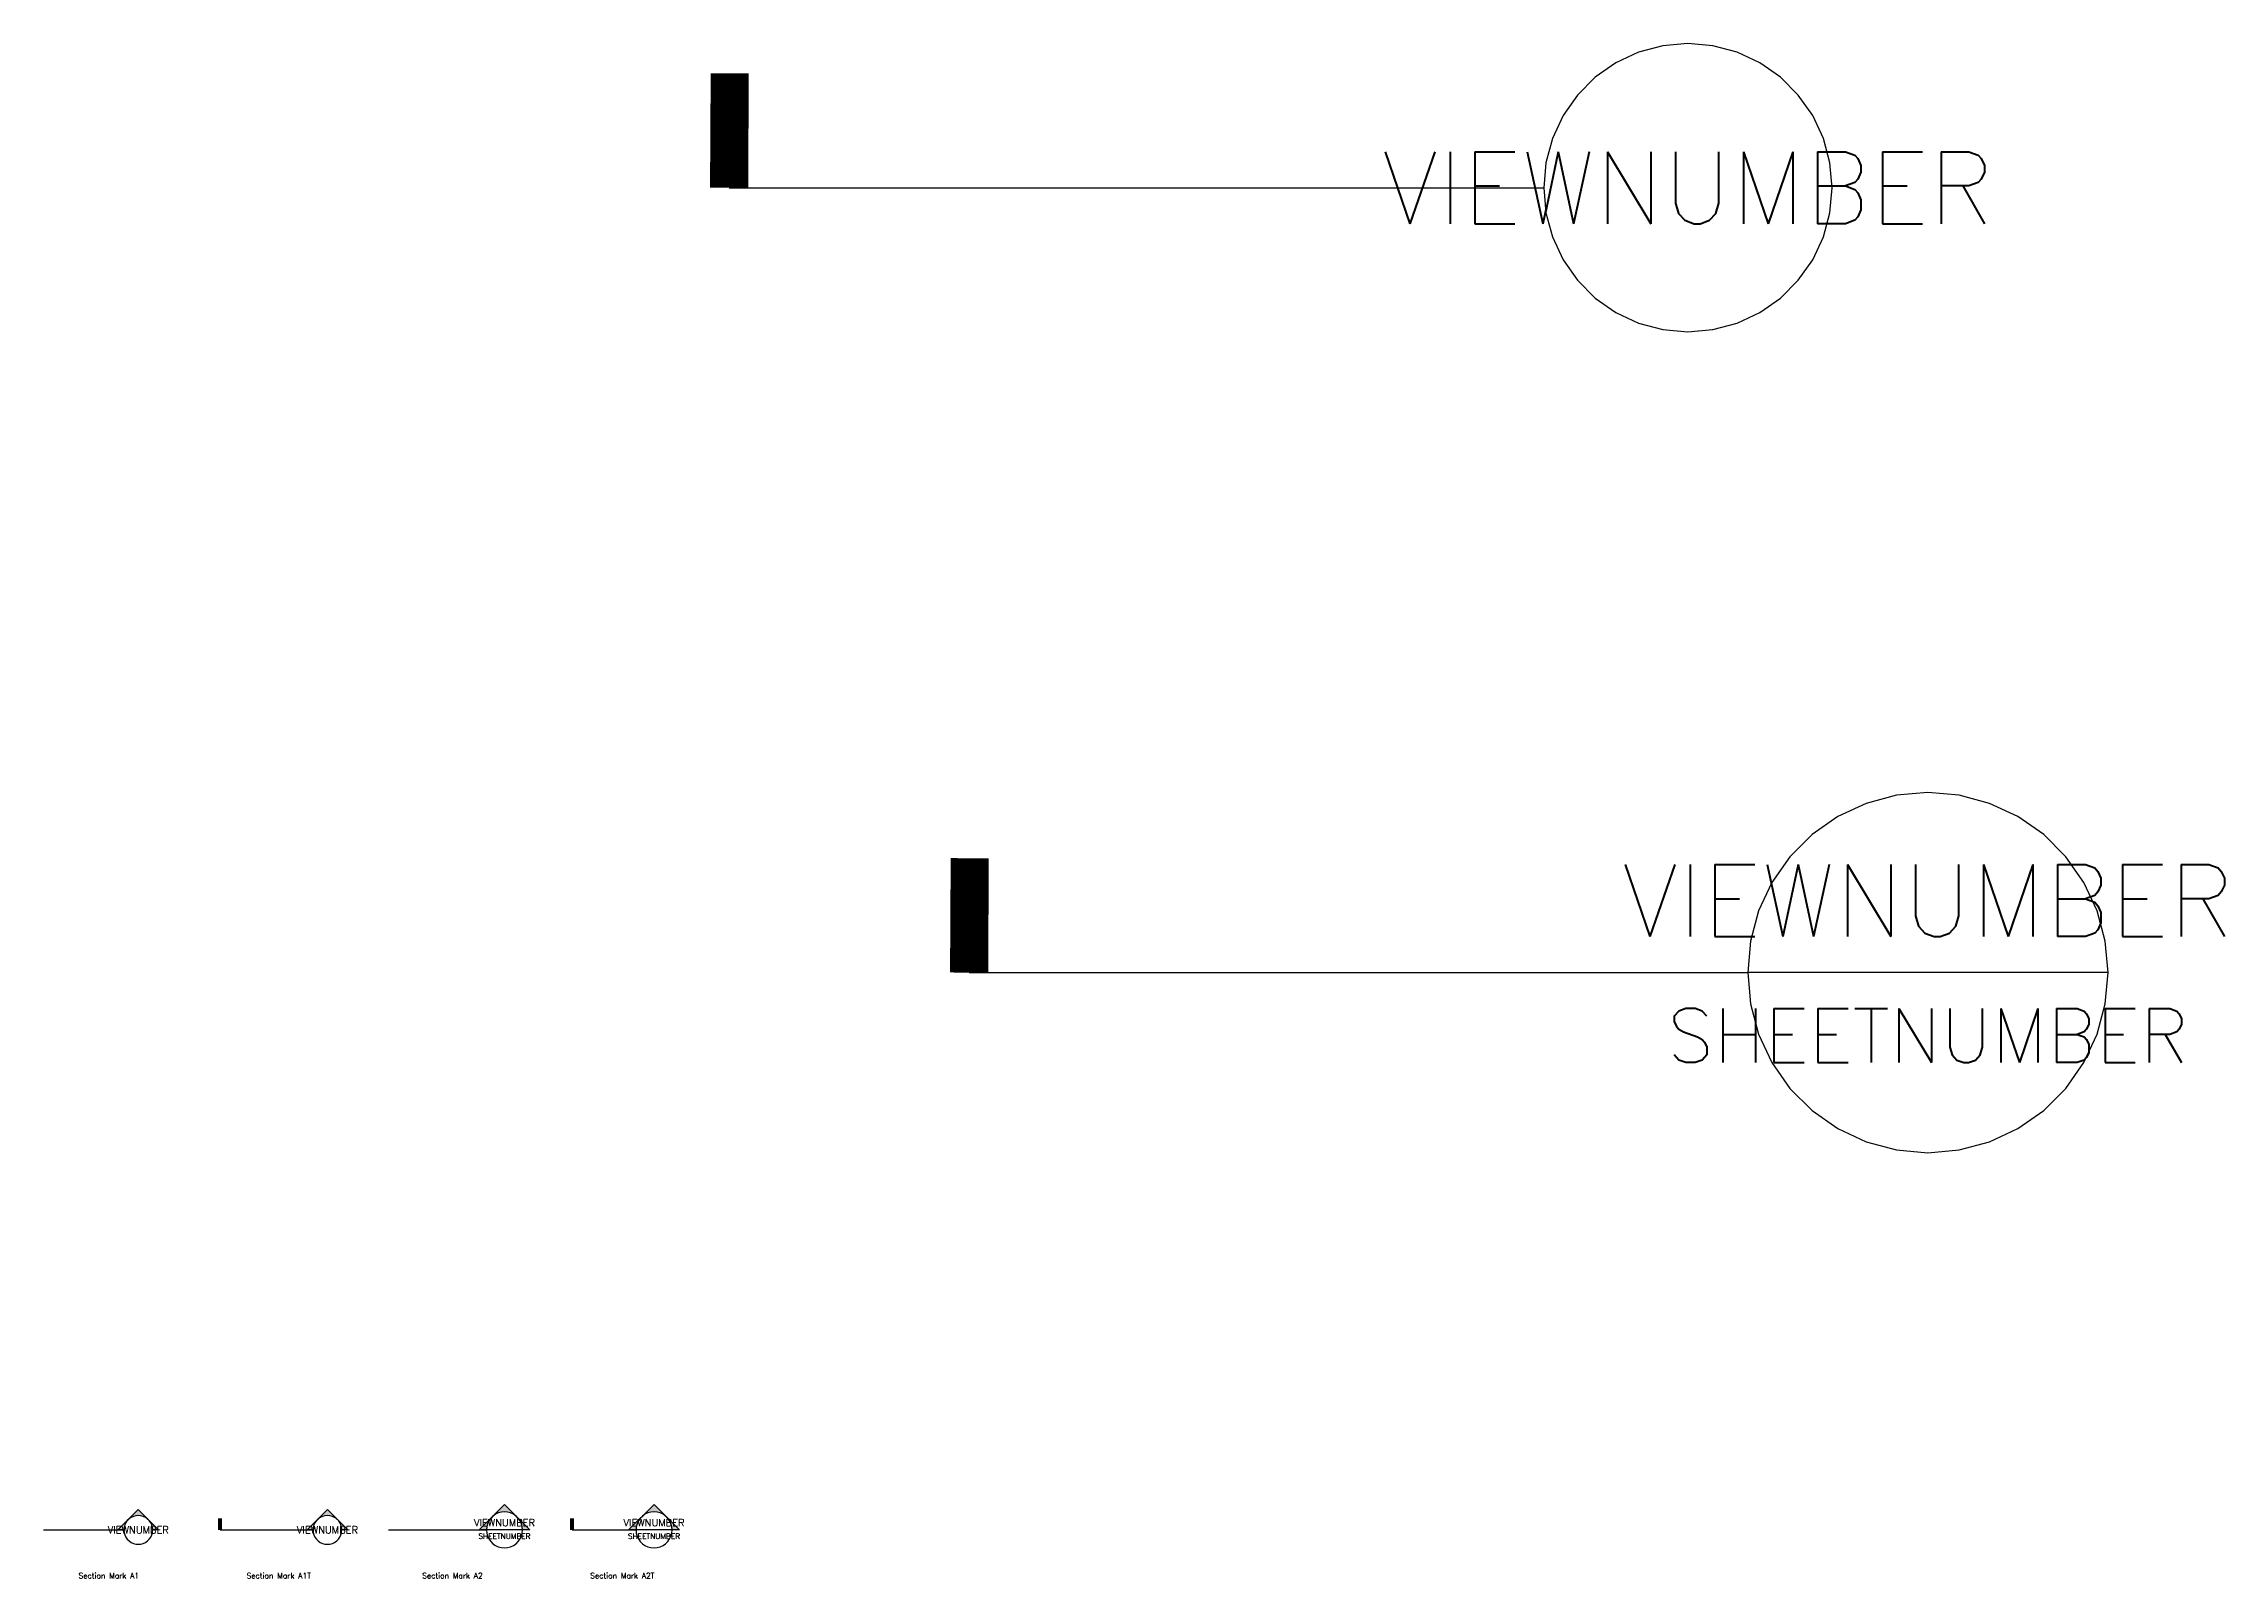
# Model space of a CAD drawing. Header units: millimetres. Extents: x -1452 to 198559, y -2095 to 85627.
# Drawn here: x 189480 to 198559, y 11320 to 17711 of the extents above; entities that cross this region are included whole.
import ezdxf
from ezdxf.enums import TextEntityAlignment as Align

# ---------------------------------------------------------------- set-up
doc = ezdxf.new("R2010")
doc.units = ezdxf.units.MM
doc.header["$LTSCALE"] = 0.5
doc.set_wipeout_variables(frame=1)
doc.layers.add('A060A', color=191, linetype='Continuous', lineweight=25)
doc.layers.add('Aec-Detail-Marks', color=150, linetype='Continuous', lineweight=18)
doc.styles.add('Arch-Dim', font='romans.shx', dxfattribs={"width": 0.75})
doc.styles.add('RomanS', font='romans.shx')

# ---------------------------------------------------------------- blocks, each defined once
blk = doc.blocks.new('*U25')
at = {"layer": 'A060A'}
blk.add_lwpolyline([(0, 0, 1.5875, 1.5875, 0), (0, 4.7625, 0, 0, 0)], format="xyseb", dxfattribs=at)
blk = doc.blocks.new('*U26')
at = {"layer": 'A060A'}
blk.add_lwpolyline([(0, 0, 1.5875, 1.5875, 0), (0, 4.7625, 0, 0, 0)], format="xyseb", dxfattribs=at)
blk = doc.blocks.new('Anno_Section_A1_large_wo')
at = {"color": 0}
blk.add_wipeout([(2.67, 0), (2.63, 0.46), (2.51, 0.91), (2.31, 1.33), (2.04, 1.71), (1.71, 2.04), (1.33, 2.31), (0.91, 2.51), (0.46, 2.63), (0, 2.67), (-0.46, 2.63), (-0.91, 2.51), (-1.33, 2.31), (-1.71, 2.04), (-2.04, 1.71), (-2.31, 1.33), (-2.51, 0.91), (-2.63, 0.46), (-2.67, 0), (-2.63, -0.46), (-2.51, -0.91), (-2.31, -1.33), (-2.04, -1.71), (-1.71, -2.04), (-1.33, -2.31), (-0.91, -2.51), (-0.46, -2.63), (0, -2.67), (0.46, -2.63), (0.91, -2.51), (1.33, -2.31), (1.71, -2.04), (2.04, -1.71), (2.31, -1.33), (2.51, -0.91), (2.63, -0.46)], dxfattribs=at)
blk.add_lwpolyline([(2.67, 0), (2.63, 0.46), (2.51, 0.91), (2.31, 1.33), (2.04, 1.71), (1.71, 2.04), (1.33, 2.31), (0.91, 2.51), (0.46, 2.63), (0, 2.67), (-0.46, 2.63), (-0.91, 2.51), (-1.33, 2.31), (-1.71, 2.04), (-2.04, 1.71), (-2.31, 1.33), (-2.51, 0.91), (-2.63, 0.46), (-2.67, 0), (-2.63, -0.46), (-2.51, -0.91), (-2.31, -1.33), (-2.04, -1.71), (-1.71, -2.04), (-1.33, -2.31), (-0.91, -2.51), (-0.46, -2.63), (0, -2.67), (0.46, -2.63), (0.91, -2.51), (1.33, -2.31), (1.71, -2.04), (2.04, -1.71), (2.31, -1.33), (2.51, -0.91), (2.63, -0.46)], close=True, dxfattribs=at)
at = {"color": 0, "linetype": 'ByBlock', "lineweight": -2, "style": 'RomanS'}
blk.add_attdef('NUMBER', text='', height=1.33, dxfattribs=at).set_placement((0, 0), align=Align.MIDDLE)
blk = doc.blocks.new('Anno_Arrow_A1_large')
at = {"linetype": 'ByBlock', "lineweight": -2}
h = blk.add_hatch(color=0, dxfattribs=at)
h.paths.add_polyline_path([(-1.89, 1.89), (-3.77, 0), (-2.67, 0, -0.198912)])
h.paths.add_polyline_path([(0, 3.77), (-1.89, 1.89, -0.414214), (1.89, 1.89)])
h.paths.add_polyline_path([(2.53, 1.24), (2.39, 1.17, -0.114349), (2.67, 0), (3.77, 0)])
h.paths.add_polyline_path([(1.89, 1.89, -0.082683), (2.39, 1.17), (2.53, 1.24)])
at = {"color": 0, "linetype": 'ByBlock', "lineweight": -2}
blk.add_lwpolyline([(-2.67, 0), (-3.77, 0), (0, 3.77), (3.77, 0), (2.67, 0)], dxfattribs=at)
blk = doc.blocks.new('*U103')
at = {"layer": 'A060A'}
blk.add_lwpolyline([(0, 0, 1.5875, 1.5875, 0), (0, 4.7625, 0, 0, 0)], format="xyseb", dxfattribs=at)
blk = doc.blocks.new('Anno_Section_A2_large_wo')
blk.add_wipeout([(3.33, 0), (3.28, 0.58), (3.13, 1.14), (2.89, 1.67), (2.55, 2.14), (2.14, 2.55), (1.67, 2.89), (1.14, 3.13), (0.58, 3.28), (0, 3.33), (-0.58, 3.28), (-1.14, 3.13), (-1.67, 2.89), (-2.14, 2.55), (-2.55, 2.14), (-2.89, 1.67), (-3.13, 1.14), (-3.28, 0.58), (-3.33, 0), (-3.28, -0.58), (-3.13, -1.14), (-2.89, -1.67), (-2.55, -2.14), (-2.14, -2.55), (-1.67, -2.89), (-1.14, -3.13), (-0.58, -3.28), (0, -3.33), (0.58, -3.28), (1.14, -3.13), (1.67, -2.89), (2.14, -2.55), (2.55, -2.14), (2.89, -1.67), (3.13, -1.14), (3.28, -0.58)])
at = {"color": 0, "linetype": 'ByBlock', "lineweight": -2}
blk.add_line((3.33, 0), (-3.33, 0), dxfattribs=at)
blk.add_lwpolyline([(3.33, 0), (3.28, 0.58), (3.13, 1.14), (2.89, 1.67), (2.55, 2.14), (2.14, 2.55), (1.67, 2.89), (1.14, 3.13), (0.58, 3.28), (0, 3.33), (-0.58, 3.28), (-1.14, 3.13), (-1.67, 2.89), (-2.14, 2.55), (-2.55, 2.14), (-2.89, 1.67), (-3.13, 1.14), (-3.28, 0.58), (-3.33, 0), (-3.28, -0.58), (-3.13, -1.14), (-2.89, -1.67), (-2.55, -2.14), (-2.14, -2.55), (-1.67, -2.89), (-1.14, -3.13), (-0.58, -3.28), (0, -3.33), (0.58, -3.28), (1.14, -3.13), (1.67, -2.89), (2.14, -2.55), (2.55, -2.14), (2.89, -1.67), (3.13, -1.14), (3.28, -0.58)], close=True)
at = {"color": 0, "linetype": 'ByBlock', "lineweight": -2, "style": 'RomanS'}
blk.add_attdef('NUMBER', text='', height=1.33, dxfattribs=at).set_placement((0, 0.67), align=Align.CENTER)
blk.add_attdef('SHEET', text='', height=1, dxfattribs=at).set_placement((0, -0.67), align=Align.TOP_CENTER)
blk = doc.blocks.new('Anno_Arrow_A2_large')
at = {"linetype": 'ByBlock', "lineweight": -2}
h = blk.add_hatch(color=0, dxfattribs=at)
h.paths.add_polyline_path([(-2.36, 2.36), (-4.71, 0), (-3.33, 0, -0.198912)])
h.paths.add_polyline_path([(0, 4.71), (-2.36, 2.36, -0.414214), (2.36, 2.36)])
h.paths.add_polyline_path([(3.16, 1.55), (2.99, 1.47, -0.114349), (3.33, 0), (4.71, 0)])
h.paths.add_polyline_path([(2.36, 2.36, -0.082683), (2.99, 1.47), (3.16, 1.55)])
at = {"color": 0, "linetype": 'ByBlock', "lineweight": -2}
blk.add_lwpolyline([(-3.33, 0), (-4.71, 0), (0, 4.71), (4.71, 0), (3.33, 0)], dxfattribs=at)
blk = doc.blocks.new('*U104')
at = {"layer": 'A060A'}
blk.add_lwpolyline([(0, 0, 1.5875, 1.5875, 0), (0, 4.7625, 0, 0, 0)], format="xyseb", dxfattribs=at)
blk = doc.blocks.new('Anno_SheetSet_Detail_A2T_large_wo')
at = {"color": 0, "linetype": 'ByBlock', "lineweight": -2}
blk.add_lwpolyline([(-39.918, 0, 1.588, 1.588, 0), (-39.891, 4.762, 0, 0, 0)], format="xyseb", dxfattribs=at)
blk.add_wipeout([(7.5, 0), (7.386, 1.302), (7.048, 2.565), (6.495, 3.75), (5.745, 4.821), (4.821, 5.745), (3.75, 6.495), (2.565, 7.048), (1.302, 7.386), (0, 7.5), (-1.302, 7.386), (-2.565, 7.048), (-3.75, 6.495), (-4.821, 5.745), (-5.745, 4.821), (-6.495, 3.75), (-7.048, 2.565), (-7.386, 1.302), (-7.5, 0), (-7.386, -1.302), (-7.048, -2.565), (-6.495, -3.75), (-5.745, -4.821), (-4.821, -5.745), (-3.75, -6.495), (-2.565, -7.048), (-1.302, -7.386), (0, -7.5), (1.302, -7.386), (2.565, -7.048), (3.75, -6.495), (4.821, -5.745), (5.745, -4.821), (6.495, -3.75), (7.048, -2.565), (7.386, -1.302)], dxfattribs=at)
blk.add_line((7.5, 0), (-7.5, 0), dxfattribs=at)
blk.add_lwpolyline([(7.5, 0), (7.386, 1.302), (7.048, 2.565), (6.495, 3.75), (5.745, 4.821), (4.821, 5.745), (3.75, 6.495), (2.565, 7.048), (1.302, 7.386), (0, 7.5), (-1.302, 7.386), (-2.565, 7.048), (-3.75, 6.495), (-4.821, 5.745), (-5.745, 4.821), (-6.495, 3.75), (-7.048, 2.565), (-7.386, 1.302), (-7.5, 0), (-7.386, -1.302), (-7.048, -2.565), (-6.495, -3.75), (-5.745, -4.821), (-4.821, -5.745), (-3.75, -6.495), (-2.565, -7.048), (-1.302, -7.386), (0, -7.5), (1.302, -7.386), (2.565, -7.048), (3.75, -6.495), (4.821, -5.745), (5.745, -4.821), (6.495, -3.75), (7.048, -2.565), (7.386, -1.302)], close=True, dxfattribs=at)
at = {"layer": 'Aec-Detail-Marks', "color": 0, "linetype": 'ByBlock', "lineweight": -2}
blk.add_lwpolyline([(-39.918, 0), (-7.5, 0)], dxfattribs=at)
at = {"color": 0, "linetype": 'ByBlock', "lineweight": -2, "style": 'RomanS'}
blk.add_attdef('NUMBER', text='', height=3, dxfattribs=at).set_placement((0, 1.5), align=Align.CENTER)
blk.add_attdef('SHEET', text='', height=2.25, dxfattribs=at).set_placement((0, -1.5), align=Align.TOP_CENTER)
blk = doc.blocks.new('*U138')
at = {"color": 0, "linetype": 'ByBlock', "lineweight": -2}
blk.add_lwpolyline([(-39.918, 0, 1.588, 1.588, 0), (-39.891, 4.762, 0, 0, 0)], format="xyseb", dxfattribs=at)
blk.add_wipeout([(6, 0), (5.909, 1.042), (5.638, 2.052), (5.196, 3), (4.596, 3.857), (3.857, 4.596), (3, 5.196), (2.052, 5.638), (1.042, 5.909), (0, 6), (-1.042, 5.909), (-2.052, 5.638), (-3, 5.196), (-3.857, 4.596), (-4.596, 3.857), (-5.196, 3), (-5.638, 2.052), (-5.909, 1.042), (-6, 0), (-5.909, -1.042), (-5.638, -2.052), (-5.196, -3), (-4.596, -3.857), (-3.857, -4.596), (-3, -5.196), (-2.052, -5.638), (-1.042, -5.909), (0, -6), (1.042, -5.909), (2.052, -5.638), (3, -5.196), (3.857, -4.596), (4.596, -3.857), (5.196, -3), (5.638, -2.052), (5.909, -1.042)], dxfattribs=at)
blk.add_lwpolyline([(6, 0), (5.909, 1.042), (5.638, 2.052), (5.196, 3), (4.596, 3.857), (3.857, 4.596), (3, 5.196), (2.052, 5.638), (1.042, 5.909), (0, 6), (-1.042, 5.909), (-2.052, 5.638), (-3, 5.196), (-3.857, 4.596), (-4.596, 3.857), (-5.196, 3), (-5.638, 2.052), (-5.909, 1.042), (-6, 0), (-5.909, -1.042), (-5.638, -2.052), (-5.196, -3), (-4.596, -3.857), (-3.857, -4.596), (-3, -5.196), (-2.052, -5.638), (-1.042, -5.909), (0, -6), (1.042, -5.909), (2.052, -5.638), (3, -5.196), (3.857, -4.596), (4.596, -3.857), (5.196, -3), (5.638, -2.052), (5.909, -1.042)], close=True, dxfattribs=at)
at = {"layer": 'Aec-Detail-Marks', "color": 0, "linetype": 'ByBlock', "lineweight": -2}
blk.add_lwpolyline([(-39.918, 0), (-6, 0)], dxfattribs=at)
at = {"color": 0, "linetype": 'ByBlock', "lineweight": -2, "style": 'RomanS'}
blk.add_attdef('NUMBER', text='', height=3, dxfattribs=at).set_placement((0, 0), align=Align.MIDDLE)

msp = doc.modelspace()

# ---------------------------------------------------------------- block references
at = {"xscale": 100, "yscale": 100, "zscale": 100}
for name, p, values in [('*U138', (196326, 17111.4), {'NUMBER': 'VIEWNUMBER'}), ('Anno_SheetSet_Detail_A2T_large_wo', (197325.2, 13842.9), {'SHEET': 'SHEETNUMBER', 'NUMBER': 'VIEWNUMBER'})]:
    msp.add_blockref(name, p, dxfattribs=at).add_auto_attribs(values)
at = {"xscale": 10, "yscale": 10, "zscale": 10}
for name, p in [('*U25', (190214.8, 11522.1)), ('*U26', (191680.4, 11522.1))]:
    msp.add_blockref(name, p, dxfattribs=at)
at = {"layer": 'A060A'}
ref = msp.add_blockref('Anno_Section_A1_large_wo', (189874.5, 11522.1), dxfattribs=dict(at, xscale=22.5, yscale=22.5, zscale=22.5))
ref.add_attrib('NUMBER', 'VIEWNUMBER', dxfattribs={"layer": '0', "color": 0, "linetype": 'ByBlock', "lineweight": -2, "height": 30, "style": 'Arch-Dim'}).set_placement((189874.5, 11522.1), align=Align.MIDDLE)
at = {"layer": 'A060A', "xscale": 10, "yscale": 10, "zscale": 10}
for name, p in [('*U103', (190214.8, 11522.1)), ('*U104', (191680.4, 11522.1))]:
    msp.add_blockref(name, p, dxfattribs=at)
at = {"layer": 'A060A'}
ref = msp.add_blockref('Anno_Section_A1_large_wo', (190662, 11522.1), dxfattribs=dict(at, xscale=22.5, yscale=22.5, zscale=22.5))
ref.add_attrib('NUMBER', 'VIEWNUMBER', dxfattribs={"layer": '0', "color": 0, "linetype": 'ByBlock', "lineweight": -2, "height": 30, "style": 'Arch-Dim'}).set_placement((190662, 11522.1), align=Align.MIDDLE)
ref = msp.add_blockref('Anno_Section_A2_large_wo', (191399.1, 11522.1), dxfattribs=dict(at, xscale=22.5, yscale=22.5, zscale=22.5))
ref.add_attrib('SHEET', 'SHEETNUMBER', dxfattribs={"layer": '0', "color": 0, "linetype": 'ByBlock', "lineweight": -2, "height": 22.5, "style": 'Arch-Dim'}).set_placement((191399.1, 11507.1), align=Align.TOP_CENTER)
ref.add_attrib('NUMBER', 'VIEWNUMBER', dxfattribs={"layer": '0', "color": 0, "linetype": 'ByBlock', "lineweight": -2, "height": 30, "style": 'Arch-Dim'}).set_placement((191399.1, 11537.1), align=Align.CENTER)
ref = msp.add_blockref('Anno_Section_A2_large_wo', (192021.6, 11522.1), dxfattribs=dict(at, xscale=22.5, yscale=22.5, zscale=22.5))
ref.add_attrib('SHEET', 'SHEETNUMBER', dxfattribs={"layer": '0', "color": 0, "linetype": 'ByBlock', "lineweight": -2, "height": 22.5, "style": 'Arch-Dim'}).set_placement((192021.6, 11507.1), align=Align.TOP_CENTER)
ref.add_attrib('NUMBER', 'VIEWNUMBER', dxfattribs={"layer": '0', "color": 0, "linetype": 'ByBlock', "lineweight": -2, "height": 30, "style": 'Arch-Dim'}).set_placement((192021.6, 11537.1), align=Align.CENTER)

# ---------------------------------------------------------------- texts
at = {"style": 'RomanS'}
for s, p in [('Section Mark A1', (189877.8, 11320.1)), ('Section Mark A1T', (190593.1, 11320.1)), ('Section Mark A2', (191308.4, 11320.1)), ('Section Mark A2T', (192023.7, 11320.1))]:
    msp.add_text(s, height=22.86, dxfattribs=at).set_placement(p, align=Align.RIGHT)

# ---------------------------------------------------------------- next in the draw order: linework, layer by layer
at = {"layer": 'A060A'}
for points in [[(189480.4, 11522.1), (189814.5, 11522.1)], [(190214.8, 11522.1), (190602, 11522.1)], [(190916.5, 11522.1), (191324.1, 11522.1)], [(191680.4, 11522.1), (191946.6, 11522.1)]]:
    msp.add_lwpolyline(points, dxfattribs=at)

# ---------------------------------------------------------------- next in the draw order: block references
at = {"layer": 'A060A', "xscale": 22.5, "yscale": 22.5, "zscale": 22.5}
for name, p in [('Anno_Arrow_A2_large', (191399.1, 11522.1)), ('Anno_Arrow_A2_large', (192021.6, 11522.1)), ('Anno_Arrow_A1_large', (189874.5, 11522.1)), ('Anno_Arrow_A1_large', (190662, 11522.1))]:
    msp.add_blockref(name, p, dxfattribs=at)

doc.saveas('drawing.dxf')
